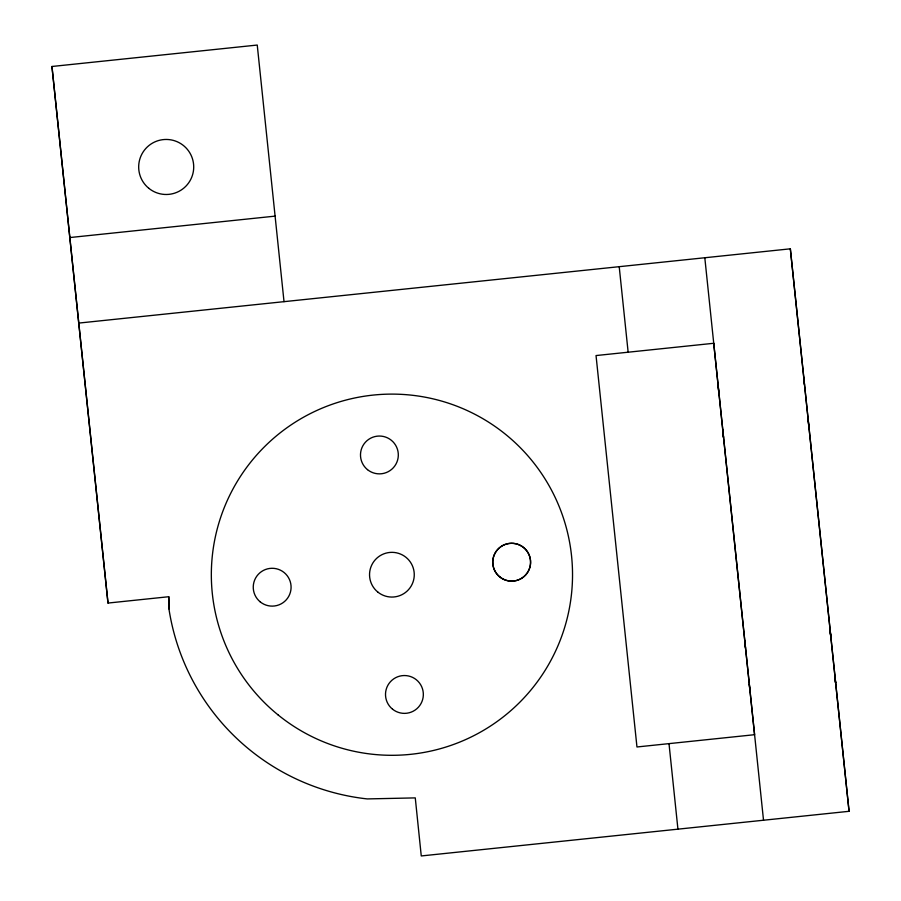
<?xml version="1.0" encoding="UTF-8"?>
<svg xmlns="http://www.w3.org/2000/svg" width="901" height="901" viewBox="0 0 901 901"><rect width="100%" height="100%" fill="white"/><g stroke="black" fill="none" stroke-linecap="round" stroke-linejoin="round"><path stroke-width="1.35" d="M169.016 608.918L168.757 596.721L107.962 603.062L51.943 66.483L257.247 45.05L284.018 301.655M69.85 237.549L275.132 216.127M168.757 596.721L168.949 608.918A225.565 225.565 0 0 0 367.248 798.917L415.271 797.892L421.263 855.95L849.057 811.305L790.335 248.822L78.736 323.087M790.335 248.822L849.057 811.305M803.748 377.992L803.658 377.125L804.435 384.637M808.918 427.57L809.019 428.448L808.242 420.925M718.21 386.923L718.12 386.056L718.897 393.568M723.379 436.501L723.48 437.368L722.703 429.856M830.598 635.115L830.226 631.68L831.004 639.192M835.227 679.557L835.587 683.003L834.81 675.48M704.807 257.742L763.519 820.237M745.059 644.046L744.688 640.611L745.465 648.123M749.688 688.488L750.049 691.934L749.272 684.411M619.212 266.673L628.143 352.212M669.004 743.629L677.935 829.168M51.965 66.483L108.03 603.062M713.727 343.281L596.034 355.557L636.962 746.974L754.587 734.698L713.727 343.281M367.484 469.646A18.921 18.921 0 0 0 398.084 457.933A18.921 18.921 0 0 0 372.631 437.289A18.921 18.921 0 0 0 367.484 469.646M377.823 592.07A22.356 22.356 0 0 0 413.987 578.217A22.356 22.356 0 0 0 383.905 553.822A22.356 22.356 0 0 0 377.823 592.07M278.172 714.977A180.605 180.605 0 0 0 570.288 603.084A180.605 180.605 0 0 0 327.322 406.058A180.605 180.605 0 0 0 278.172 714.977M260.254 601.902A18.921 18.921 0 0 0 290.854 590.178A18.921 18.921 0 0 0 265.401 569.533A18.921 18.921 0 0 0 260.254 601.902M499.74 576.899A18.921 18.921 0 0 0 530.34 565.175A18.921 18.921 0 0 0 504.909 544.542A18.921 18.921 0 0 0 499.74 576.899A18.921 18.921 0 0 0 530.362 565.175A18.921 18.921 0 0 0 504.887 544.542A18.921 18.921 0 0 0 499.762 576.899M392.509 709.155A18.921 18.921 0 0 0 423.11 697.43A18.921 18.921 0 0 0 397.656 676.786A18.921 18.921 0 0 0 392.509 709.155M148.856 188.343A27.526 27.526 0 0 0 193.377 171.291A27.526 27.526 0 0 0 156.357 141.266A27.526 27.526 0 0 0 148.856 188.343"/></g></svg>
